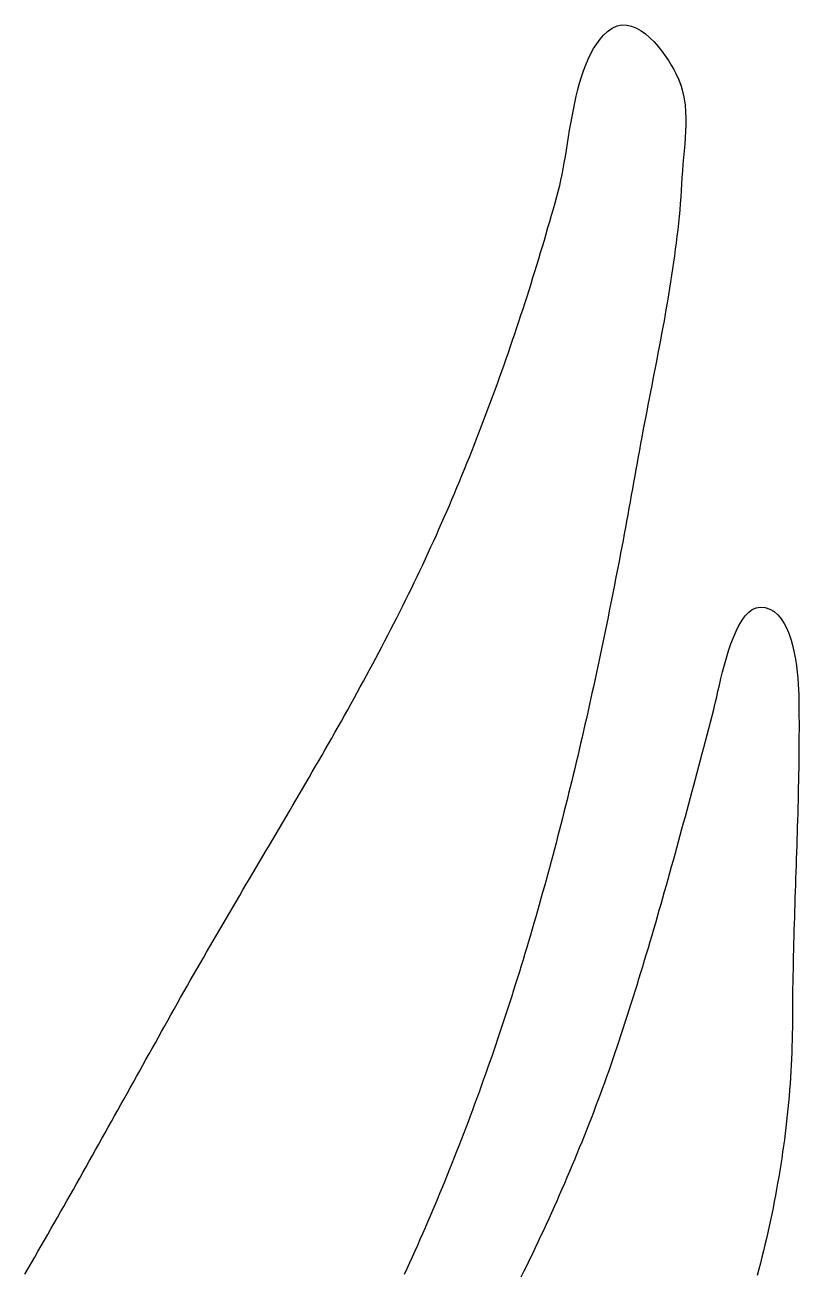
# Model space of a CAD drawing. Header units: millimetres. Extents: x 46 to 1464, y 30 to 1506.
# Drawn here: x 1010.8 to 1130, y 1272.1 to 1464.5 of the extents above; entities that cross this region are included whole.
import ezdxf

# ---------------------------------------------------------------- set-up
doc = ezdxf.new("R2010")
doc.units = ezdxf.units.MM
doc.layers.add('0_0_0', color=3, linetype='Continuous')

msp = doc.modelspace()

# ---------------------------------------------------------------- linework, layer by layer
at = {"layer": '0_0_0'}
for points in [[(1010.8365, 1272.0421), (1011.3381, 1272.912), (1011.8388, 1273.782), (1012.3388, 1274.6523), (1012.838, 1275.5227), (1013.3365, 1276.3934), (1013.8342, 1277.2642), (1014.3313, 1278.1351), (1014.8276, 1279.0061), (1015.3233, 1279.8772), (1015.8183, 1280.7484), (1016.3127, 1281.6197), (1016.8064, 1282.491), (1017.2995, 1283.3623), (1017.7919, 1284.2336), (1018.2838, 1285.1048), (1018.7751, 1285.9761), (1019.2658, 1286.8473), (1019.7559, 1287.7184), (1020.2456, 1288.5894), (1020.7346, 1289.4603), (1021.2232, 1290.331), (1021.7112, 1291.2016), (1022.1988, 1292.0721), (1022.6859, 1292.9423), (1023.1725, 1293.8123), (1023.6587, 1294.6821), (1024.1444, 1295.5517), (1024.6297, 1296.4209), (1025.1146, 1297.2899), (1025.5991, 1298.1586), (1026.0832, 1299.027), (1026.567, 1299.895), (1027.0504, 1300.7626), (1027.5334, 1301.6298), (1028.0162, 1302.4967), (1028.4986, 1303.3631), (1028.9807, 1304.2291), (1029.4626, 1305.0946), (1029.9441, 1305.9597), (1030.4254, 1306.8242), (1030.9065, 1307.6883), (1031.3873, 1308.5517), (1031.868, 1309.4147), (1032.3484, 1310.277), (1032.8286, 1311.1388), (1033.3087, 1312), (1033.8028, 1312.8844), (1034.2984, 1313.7676), (1034.7952, 1314.6496), (1035.2932, 1315.5303), (1035.7924, 1316.4099), (1036.2926, 1317.2884), (1036.794, 1318.1658), (1037.2963, 1319.0422), (1037.7996, 1319.9176), (1038.3038, 1320.792), (1038.8087, 1321.6656), (1039.3145, 1322.5383), (1039.821, 1323.4102), (1040.3282, 1324.2813), (1040.8359, 1325.1517), (1041.3443, 1326.0214), (1041.8531, 1326.8905), (1042.3623, 1327.759), (1042.872, 1328.6269), (1043.382, 1329.4944), (1043.8923, 1330.3613), (1044.4028, 1331.2279), (1044.9134, 1332.094), (1045.4242, 1332.9598), (1045.935, 1333.8254), (1046.4458, 1334.6906), (1046.9566, 1335.5557), (1047.4673, 1336.4206), (1047.9778, 1337.2854), (1048.4881, 1338.1501), (1048.9981, 1339.0148), (1049.5078, 1339.8794), (1050.0171, 1340.7442), (1050.526, 1341.609), (1051.0343, 1342.474), (1051.5421, 1343.3391), (1052.0493, 1344.2045), (1052.5559, 1345.0701), (1053.0617, 1345.9361), (1053.5668, 1346.8024), (1054.071, 1347.6691), (1054.5744, 1348.5362), (1055.0768, 1349.4038), (1055.5782, 1350.272), (1056.0786, 1351.1407), (1056.5778, 1352.01), (1057.0759, 1352.88), (1057.5728, 1353.7507), (1058.0685, 1354.6221), (1058.5628, 1355.4943), (1059.0557, 1356.3673), (1059.5472, 1357.2412), (1060.0372, 1358.1161), (1060.5256, 1358.9918), (1061.0125, 1359.8686), (1061.4977, 1360.7464), (1061.9812, 1361.6254), (1062.4629, 1362.5054), (1062.9428, 1363.3866), (1063.4208, 1364.269), (1063.8969, 1365.1527), (1064.371, 1366.0377), (1064.8431, 1366.9241), (1065.313, 1367.8118), (1065.7808, 1368.701), (1066.2464, 1369.5916), (1066.7097, 1370.4838), (1067.1708, 1371.3775), (1067.6294, 1372.2728), (1068.0856, 1373.1698), (1068.5393, 1374.0684), (1068.9905, 1374.9688), (1069.4391, 1375.871), (1069.885, 1376.775), (1070.3283, 1377.6808), (1070.7687, 1378.5886), (1071.2064, 1379.4983), (1071.6412, 1380.41), (1072.073, 1381.3238), (1072.5019, 1382.2396), (1072.9277, 1383.1575), (1073.3505, 1384.0776), (1073.7701, 1385), (1074.1777, 1385.9045), (1074.583, 1386.8119), (1074.9858, 1387.7218), (1075.3862, 1388.6344), (1075.7843, 1389.5495), (1076.1799, 1390.467), (1076.573, 1391.3869), (1076.9637, 1392.3092), (1077.352, 1393.2337), (1077.7379, 1394.1605), (1078.1212, 1395.0893), (1078.5022, 1396.0203), (1078.8806, 1396.9532), (1079.2566, 1397.8881), (1079.6301, 1398.8248), (1080.001, 1399.7634), (1080.3696, 1400.7037), (1080.7356, 1401.6457), (1081.099, 1402.5893), (1081.46, 1403.5344), (1081.8185, 1404.4811), (1082.1744, 1405.4291), (1082.5278, 1406.3785), (1082.8787, 1407.3292), (1083.227, 1408.2811), (1083.5727, 1409.2342), (1083.9159, 1410.1884), (1084.2565, 1411.1436), (1084.5946, 1412.0998), (1084.9301, 1413.0568), (1085.2629, 1414.0147), (1085.5932, 1414.9734), (1085.9209, 1415.9328), (1086.246, 1416.8928), (1086.5685, 1417.8534), (1086.8884, 1418.8145), (1087.2056, 1419.776), (1087.5202, 1420.738), (1087.8322, 1421.7002), (1088.1415, 1422.6627), (1088.4481, 1423.6253), (1088.7522, 1424.5881), (1089.0535, 1425.551), (1089.3522, 1426.5138), (1089.6482, 1427.4765), (1089.9415, 1428.4391), (1090.2321, 1429.4016), (1090.5201, 1430.3637), (1090.8053, 1431.3255), (1091.0878, 1432.2869), (1091.3676, 1433.2478), (1091.6447, 1434.2082), (1091.9191, 1435.168), (1092.1907, 1436.1271), (1092.4595, 1437.0856), (1092.7257, 1438.0432), (1092.9891, 1439), (1093.1845, 1439.7618), (1093.369, 1440.5725), (1093.5446, 1441.4273), (1093.7134, 1442.3217), (1093.8775, 1443.2514), (1094.0389, 1444.2117), (1094.1998, 1445.1981), (1094.3622, 1446.2061), (1094.5282, 1447.2313), (1094.7, 1448.269), (1094.8795, 1449.3147), (1095.0688, 1450.364), (1095.2702, 1451.4124), (1095.4855, 1452.4552), (1095.717, 1453.488), (1095.9666, 1454.5064), (1096.2366, 1455.5056), (1096.5289, 1456.4814), (1096.8456, 1457.429), (1097.1889, 1458.344), (1097.5608, 1459.222), (1097.9635, 1460.0583), (1098.3989, 1460.8485), (1098.8691, 1461.588), (1099.3763, 1462.2724), (1099.9226, 1462.897), (1100.51, 1463.4575), (1101.2496, 1463.9879), (1101.997, 1464.3193), (1102.7475, 1464.4687), (1103.4967, 1464.4531), (1104.2401, 1464.2897), (1104.9729, 1463.9954), (1105.6909, 1463.5874), (1106.3894, 1463.0826), (1107.0638, 1462.4981), (1107.7097, 1461.851), (1108.3225, 1461.1583), (1108.8977, 1460.4371), (1109.4308, 1459.7045), (1109.9171, 1458.9773), (1110.3523, 1458.2729), (1110.7317, 1457.608), (1111.0509, 1457), (1111.4922, 1456.0262), (1111.8479, 1455.0487), (1112.1254, 1454.0675), (1112.332, 1453.0827), (1112.4753, 1452.0944), (1112.5626, 1451.1025), (1112.6015, 1450.1072), (1112.5994, 1449.1084), (1112.5637, 1448.1062), (1112.5019, 1447.1007), (1112.4215, 1446.0918), (1112.3298, 1445.0798), (1112.2344, 1444.0645), (1112.1426, 1443.0461), (1112.062, 1442.0245), (1112, 1441), (1111.9459, 1439.9887), (1111.8832, 1438.9782), (1111.8121, 1437.9685), (1111.7328, 1436.9595), (1111.6456, 1435.9513), (1111.5509, 1434.9437), (1111.4489, 1433.9369), (1111.3398, 1432.9307), (1111.224, 1431.9251), (1111.1018, 1430.9202), (1110.9733, 1429.9159), (1110.8389, 1428.9122), (1110.6989, 1427.9091), (1110.5536, 1426.9065), (1110.4031, 1425.9045), (1110.2479, 1424.903), (1110.0881, 1423.902), (1109.9241, 1422.9014), (1109.7562, 1421.9014), (1109.5845, 1420.9018), (1109.4095, 1419.9027), (1109.2313, 1418.9039), (1109.0503, 1417.9056), (1108.8667, 1416.9076), (1108.6808, 1415.91), (1108.4929, 1414.9127), (1108.3033, 1413.9158), (1108.1122, 1412.9192), (1107.9199, 1411.9228), (1107.7268, 1410.9267), (1107.533, 1409.9309), (1107.3389, 1408.9353), (1107.1447, 1407.94), (1106.9507, 1406.9448), (1106.7572, 1405.9498), (1106.5645, 1404.955), (1106.3729, 1403.9603), (1106.1825, 1402.9657), (1105.9938, 1401.9712), (1105.807, 1400.9769), (1105.6223, 1399.9826), (1105.4401, 1398.9883), (1105.2606, 1397.9941), (1105.0841, 1397), (1104.908, 1396.002), (1104.7312, 1395.0047), (1104.5536, 1394.0082), (1104.3752, 1393.0123), (1104.1959, 1392.0172), (1104.0158, 1391.0229), (1103.8348, 1390.0293), (1103.653, 1389.0364), (1103.4703, 1388.0442), (1103.2866, 1387.0528), (1103.102, 1386.0621), (1102.9165, 1385.0721), (1102.7301, 1384.0829), (1102.5426, 1383.0944), (1102.3542, 1382.1066), (1102.1648, 1381.1196), (1101.9743, 1380.1334), (1101.7829, 1379.1479), (1101.5903, 1378.1631), (1101.3967, 1377.179), (1101.2021, 1376.1958), (1101.0063, 1375.2132), (1100.8094, 1374.2315), (1100.6114, 1373.2504), (1100.4123, 1372.2701), (1100.212, 1371.2906), (1100.0105, 1370.3119), (1099.8078, 1369.3338), (1099.6039, 1368.3566), (1099.3988, 1367.3801), (1099.1925, 1366.4044), (1098.9849, 1365.4294), (1098.7761, 1364.4552), (1098.5659, 1363.4817), (1098.3545, 1362.509), (1098.1418, 1361.5371), (1097.9277, 1360.566), (1097.7123, 1359.5956), (1097.4955, 1358.626), (1097.2773, 1357.6572), (1097.0578, 1356.6891), (1096.8368, 1355.7218), (1096.6144, 1354.7553), (1096.3906, 1353.7896), (1096.1653, 1352.8246), (1095.9385, 1351.8604), (1095.7103, 1350.897), (1095.4806, 1349.9344), (1095.2493, 1348.9726), (1095.0165, 1348.0115), (1094.7822, 1347.0512), (1094.5463, 1346.0918), (1094.3088, 1345.1331), (1094.0697, 1344.1752), (1093.829, 1343.2181), (1093.5867, 1342.2617), (1093.3428, 1341.3062), (1093.0971, 1340.3515), (1092.8499, 1339.3975), (1092.6009, 1338.4444), (1092.3502, 1337.4921), (1092.0978, 1336.5405), (1091.8437, 1335.5898), (1091.5878, 1334.6398), (1091.3301, 1333.6907), (1091.0707, 1332.7424), (1090.8094, 1331.7949), (1090.5464, 1330.8481), (1090.2815, 1329.9022), (1090.0148, 1328.9571), (1089.7462, 1328.0128), (1089.4757, 1327.0694), (1089.2034, 1326.1267), (1088.9291, 1325.1848), (1088.6529, 1324.2438), (1088.3748, 1323.3036), (1088.0947, 1322.3642), (1087.8127, 1321.4256), (1087.5286, 1320.4879), (1087.2426, 1319.5509), (1086.9546, 1318.6148), (1086.6645, 1317.6795), (1086.3723, 1316.7451), (1086.0782, 1315.8114), (1085.7819, 1314.8786), (1085.4835, 1313.9467), (1085.183, 1313.0155), (1084.8804, 1312.0852), (1084.5757, 1311.1557), (1084.2688, 1310.2271), (1083.9597, 1309.2993), (1083.6484, 1308.3723), (1083.335, 1307.4462), (1083.0193, 1306.5209), (1082.7014, 1305.5964), (1082.3812, 1304.6728), (1082.0587, 1303.7501), (1081.734, 1302.8282), (1081.407, 1301.9071), (1081.0777, 1300.9869), (1080.746, 1300.0675), (1080.412, 1299.149), (1080.0756, 1298.2313), (1079.7369, 1297.3145), (1079.3957, 1296.3985), (1079.0522, 1295.4834), (1078.7062, 1294.5691), (1078.3578, 1293.6557), (1078.007, 1292.7432), (1077.6537, 1291.8315), (1077.2978, 1290.9207), (1076.9395, 1290.0107), (1076.5787, 1289.1016), (1076.2154, 1288.1934), (1075.8494, 1287.2861), (1075.481, 1286.3796), (1075.1099, 1285.474), (1074.7363, 1284.5692), (1074.36, 1283.6653), (1073.9812, 1282.7623), (1073.5996, 1281.8602), (1073.2155, 1280.9589), (1072.8286, 1280.0585), (1072.4391, 1279.159), (1072.0469, 1278.2604), (1071.6519, 1277.3627), (1071.2542, 1276.4658), (1070.8538, 1275.5698), (1070.4506, 1274.6747), (1070.0446, 1273.7805), (1069.6358, 1272.8872), (1069.2242, 1271.9948)], [(1087.2578, 1271.6435), (1087.6998, 1272.5398), (1088.1387, 1273.4369), (1088.5745, 1274.3348), (1089.0072, 1275.2334), (1089.4369, 1276.1329), (1089.8633, 1277.0332), (1090.2866, 1277.9342), (1090.7067, 1278.836), (1091.1236, 1279.7385), (1091.5373, 1280.6417), (1091.9477, 1281.5456), (1092.3548, 1282.4502), (1092.7587, 1283.3554), (1093.1592, 1284.2614), (1093.5563, 1285.1679), (1093.9501, 1286.0751), (1094.3406, 1286.983), (1094.7276, 1287.8914), (1095.1111, 1288.8004), (1095.4912, 1289.71), (1095.8679, 1290.6201), (1096.241, 1291.5308), (1096.6106, 1292.442), (1096.9767, 1293.3537), (1097.3391, 1294.266), (1097.6981, 1295.1787), (1098.0533, 1296.0919), (1098.405, 1297.0055), (1098.753, 1297.9196), (1099.0973, 1298.8342), (1099.4379, 1299.7491), (1099.7748, 1300.6645), (1100.108, 1301.5802), (1100.4374, 1302.4963), (1100.763, 1303.4128), (1101.0847, 1304.3296), (1101.4027, 1305.2467), (1101.7167, 1306.1642), (1102.027, 1307.0819), (1102.3333, 1308), (1102.647, 1308.9502), (1102.9584, 1309.9012), (1103.2676, 1310.853), (1103.5747, 1311.8054), (1103.8796, 1312.7585), (1104.1824, 1313.7123), (1104.4832, 1314.6667), (1104.782, 1315.6218), (1105.0788, 1316.5775), (1105.3738, 1317.5338), (1105.6668, 1318.4907), (1105.9581, 1319.4481), (1106.2475, 1320.4061), (1106.5353, 1321.3647), (1106.8213, 1322.3238), (1107.1057, 1323.2834), (1107.3885, 1324.2434), (1107.6698, 1325.204), (1107.9496, 1326.165), (1108.2278, 1327.1265), (1108.5047, 1328.0883), (1108.7802, 1329.0506), (1109.0544, 1330.0133), (1109.3273, 1330.9764), (1109.599, 1331.9399), (1109.8694, 1332.9037), (1110.1387, 1333.8678), (1110.4069, 1334.8322), (1110.6741, 1335.797), (1110.9402, 1336.762), (1111.2054, 1337.7273), (1111.4696, 1338.6929), (1111.733, 1339.6587), (1111.9955, 1340.6247), (1112.2572, 1341.5909), (1112.5182, 1342.5573), (1112.7785, 1343.5239), (1113.0381, 1344.4906), (1113.2972, 1345.4575), (1113.5556, 1346.4245), (1113.8135, 1347.3917), (1114.071, 1348.3589), (1114.328, 1349.3262), (1114.5846, 1350.2935), (1114.8409, 1351.2609), (1115.0969, 1352.2284), (1115.3526, 1353.1958), (1115.6081, 1354.1633), (1115.8635, 1355.1307), (1116.1187, 1356.0981), (1116.3739, 1357.0655), (1116.629, 1358.0327), (1116.8842, 1359), (1117.0177, 1359.5387), (1117.1707, 1360.2036), (1117.3438, 1360.9782), (1117.5378, 1361.8458), (1117.7533, 1362.7897), (1117.9911, 1363.7932), (1118.2517, 1364.8399), (1118.536, 1365.9129), (1118.8445, 1366.9957), (1119.1781, 1368.0717), (1119.5373, 1369.1241), (1119.9229, 1370.1364), (1120.3355, 1371.092), (1120.7759, 1371.9741), (1121.2447, 1372.7661), (1121.7426, 1373.4515), (1122.2704, 1374.0135), (1122.8286, 1374.4356), (1123.418, 1374.701), (1124.0394, 1374.7932), (1124.8304, 1374.7115), (1125.5479, 1374.4759), (1126.1956, 1374.1004), (1126.7769, 1373.5993), (1127.2956, 1372.9865), (1127.7551, 1372.2763), (1128.1591, 1371.4827), (1128.5112, 1370.6198), (1128.815, 1369.7018), (1129.0741, 1368.7427), (1129.292, 1367.7567), (1129.4724, 1366.7579), (1129.6189, 1365.7604), (1129.735, 1364.7783), (1129.8244, 1363.8258), (1129.8906, 1362.9169), (1129.9373, 1362.0657), (1129.968, 1361.2865), (1129.9864, 1360.5932), (1129.996, 1360), (1130.0062, 1358.9977), (1130.0132, 1357.9958), (1130.017, 1356.9942), (1130.0179, 1355.9929), (1130.0158, 1354.9918), (1130.011, 1353.991), (1130.0035, 1352.9904), (1129.9936, 1351.99), (1129.9812, 1350.9899), (1129.9666, 1349.9899), (1129.9499, 1348.9901), (1129.9312, 1347.9906), (1129.9106, 1346.9911), (1129.8883, 1345.9918), (1129.8644, 1344.9926), (1129.839, 1343.9936), (1129.8122, 1342.9946), (1129.7842, 1341.9958), (1129.7551, 1340.997), (1129.725, 1339.9983), (1129.694, 1338.9996), (1129.6624, 1338.0009), (1129.6301, 1337.0023), (1129.5974, 1336.0037), (1129.5643, 1335.0051), (1129.5311, 1334.0064), (1129.4977, 1333.0077), (1129.4644, 1332.009), (1129.4312, 1331.0102), (1129.3984, 1330.0113), (1129.3659, 1329.0123), (1129.3341, 1328.0133), (1129.3029, 1327.0141), (1129.2725, 1326.0148), (1129.243, 1325.0153), (1129.2146, 1324.0157), (1129.1874, 1323.0159), (1129.1615, 1322.0159), (1129.137, 1321.0157), (1129.1142, 1320.0153), (1129.093, 1319.0147), (1129.0736, 1318.0139), (1129.0562, 1317.0127), (1129.0409, 1316.0114), (1129.0278, 1315.0097), (1129.017, 1314.0077), (1129.0087, 1313.0055), (1129.003, 1312.0029), (1129, 1311), (1128.9949, 1310.0355), (1128.9829, 1309.0714), (1128.9639, 1308.1077), (1128.9381, 1307.1444), (1128.9055, 1306.1816), (1128.8661, 1305.2191), (1128.8199, 1304.257), (1128.7671, 1303.2953), (1128.7077, 1302.3341), (1128.6417, 1301.3733), (1128.5691, 1300.4129), (1128.4901, 1299.453), (1128.4046, 1298.4936), (1128.3128, 1297.5346), (1128.2146, 1296.5761), (1128.1101, 1295.6181), (1127.9994, 1294.6606), (1127.8825, 1293.7036), (1127.7594, 1292.7471), (1127.6303, 1291.791), (1127.4951, 1290.8356), (1127.3539, 1289.8806), (1127.2068, 1288.9262), (1127.0538, 1287.9723), (1126.8949, 1287.019), (1126.7302, 1286.0662), (1126.5598, 1285.114), (1126.3836, 1284.1623), (1126.2018, 1283.2113), (1126.0144, 1282.2608), (1125.8215, 1281.311), (1125.623, 1280.3617), (1125.4191, 1279.4131), (1125.2098, 1278.465), (1124.9951, 1277.5176), (1124.775, 1276.5709), (1124.5498, 1275.6247), (1124.3193, 1274.6793), (1124.0836, 1273.7344), (1123.8428, 1272.7903), (1123.5969, 1271.8468)]]:
    msp.add_lwpolyline(points, dxfattribs=at)

doc.saveas('drawing.dxf')
